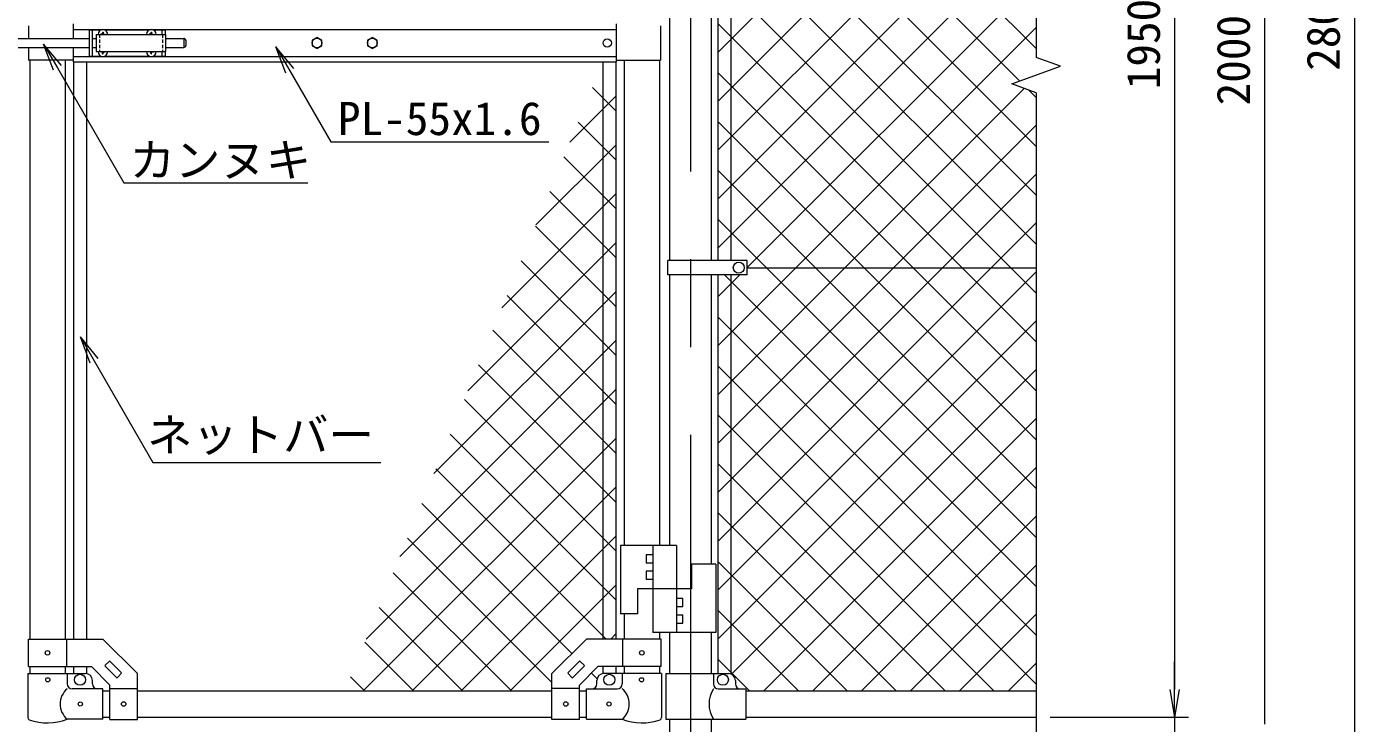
# Model space of a CAD drawing. Units: millimetres, scale not verified. Extents: x -4200 to 4200, y -2970 to 2970.
# Drawn here: x -2504 to -584, y -768 to 240 of the extents above; entities that cross this region are included whole.
import ezdxf
from ezdxf.enums import TextEntityAlignment as Align

# ---------------------------------------------------------------- set-up
doc = ezdxf.new("R2010")
doc.units = ezdxf.units.MM
doc.header["$LTSCALE"] = 20
doc.linetypes.add('USER1', pattern=[50.8, 31.75, -6.35, 6.35, -6.35])
doc.linetypes.add('USER2', pattern=[0.375, 0.25, -0.125])
for name, color, linetype, lineweight in [('0-2_D-BMK', 2, 'USER1', 13), ('0-3_D-STR1', 1, 'Continuous', 18), ('0-6_D-STR3', 3, 'Continuous', 13), ('0-7_0', 7, 'Continuous', 9), ('0-8_D-STR-DIM', 7, 'Continuous', 9), ('0-9_D-STR-TXT', 7, 'Continuous', 9), ('0-A_D-STR2', 7, 'Continuous', 9)]:
    doc.layers.add(name, color=color, linetype=linetype, lineweight=lineweight)
doc.styles.add('ＭＳ ゴシック', font='')
doc.styles.get('ＭＳ ゴシック').set_extended_font_data('MS Gothic')

# ---------------------------------------------------------------- blocks, each defined once
blk = doc.blocks.new('_Open')
at = {"layer": '0-7_0'}
blk.add_line((-20, 3.33), (0, 0), dxfattribs=at)
blk.add_lwpolyline([(-20, -3.33), (0, 0), (-20, 0)], dxfattribs=at)
blk = doc.blocks.new('MLeader2')
at = {"layer": '0-7_0'}
blk.add_line((-2129.32, 172.73), (-2143.55, 210.7), dxfattribs=at)
for points in [[(-2117.77, 179.4), (-2143.55, 210.7), (-2123.55, 176.06)], [(-2123.55, 176.06), (-2064.16, 73.2), (-1756.23, 73.2), (-1749.03, 73.2)]]:
    blk.add_lwpolyline(points, dxfattribs=at)
blk = doc.blocks.new('MLeader10')
at = {"layer": '0-7_0'}
blk.add_line((-2465.06, 176.9), (-2479.28, 214.88), dxfattribs=at)
for points in [[(-2453.51, 183.57), (-2479.28, 214.88), (-2459.28, 180.24)], [(-2459.28, 180.24), (-2363.25, 13.9), (-2104.46, 13.9), (-2097.26, 13.9)]]:
    blk.add_lwpolyline(points, dxfattribs=at)
blk = doc.blocks.new('MLeader11')
at = {"layer": '0-7_0'}
blk.add_line((-2411.99, -246.7), (-2426.22, -208.73), dxfattribs=at)
for points in [[(-2400.45, -240.04), (-2426.22, -208.73), (-2406.22, -243.37)], [(-2406.22, -243.37), (-2321.27, -390.5), (-1999.16, -390.5), (-1991.96, -390.5)]]:
    blk.add_lwpolyline(points, dxfattribs=at)

msp = doc.modelspace()

# ---------------------------------------------------------------- linework, layer by layer
at = {"layer": '0-2_D-BMK'}
msp.add_line((-1544.32, 1681.52), (-1544.32, -1188.63), dxfattribs=at)
at = {"layer": '0-3_D-STR1'}
for p, q in [((-1574.57, 530.87), (-1574.57, -98.13)), ((-1514.07, 530.87), (-1514.07, -98.13)), ((-1504.82, 530.87), (-1504.82, -98.13)), ((-1485.82, 530.87), (-1485.82, -98.13)), ((-2499.07, 191.37), (-2499.07, -645.63)), ((-2448.27, 191.37), (-2448.27, -645.63)), ((-2436.17, 188.87), (-2436.17, -645.63)), ((-2417.17, 188.87), (-2417.17, -645.63)), ((-1670.97, 188.87), (-1670.97, -645.63)), ((-1651.97, 188.87), (-1651.97, -645.63)), ((-1639.87, 191.37), (-1639.87, -510.23)), ((-1589.07, 191.37), (-1589.07, -510.23)), ((-1574.57, -119.13), (-1574.57, -510.23)), ((-1514.07, -119.13), (-1514.07, -537.23)), ((-1504.82, -119.13), (-1504.82, -695.63)), ((-1485.82, -119.13), (-1485.82, -696.27)), ((-1639.87, -609.23), (-1639.87, -645.63)), ((-1589.07, -636.23), (-1589.07, -645.63)), ((-1574.57, -636.23), (-1574.57, -695.63)), ((-1514.07, -636.23), (-1514.07, -695.63)), ((-2499.07, -685.63), (-2499.07, -695.63)), ((-2448.27, -685.63), (-2448.27, -695.63)), ((-2436.17, -685.63), (-2436.17, -695.63)), ((-2417.17, -685.63), (-2417.17, -695.75)), ((-1670.97, -685.63), (-1670.97, -695.75)), ((-1651.97, -685.63), (-1651.97, -695.63)), ((-1639.87, -685.63), (-1639.87, -695.63)), ((-1589.07, -685.63), (-1589.07, -695.63)), ((-2393.67, -720.63), (-2383.67, -720.63)), ((-2343.67, -720.63), (-1744.47, -720.63)), ((-1704.47, -720.63), (-1694.47, -720.63)), ((-1464.32, -720.63), (-1044.32, -720.63)), ((-2393.67, -758.63), (-2383.67, -758.63)), ((-2343.67, -758.63), (-1744.47, -758.63)), ((-1704.47, -758.63), (-1694.47, -758.63)), ((-1574.57, -761.63), (-1574.57, -1158.63)), ((-1514.07, -761.63), (-1514.07, -1158.63)), ((-1464.32, -758.63), (-1044.32, -758.63))]:
    msp.add_line(p, q, dxfattribs=at)
at = {"layer": '0-6_D-STR3'}
for p, q in [((-2501.17, 241.37), (-2501.17, 222.87)), ((-2436.57, 243.87), (-2436.57, 222.87)), ((-2436.57, 235.87), (-1651.57, 235.87)), ((-2413.67, 235.37), (-2413.67, 197.37)), ((-2413.67, 235.37), (-2396.27, 235.37)), ((-2409.17, 235.37), (-2409.17, 197.37)), ((-2394.07, 232.02), (-2394.09, 230.72)), ((-2394.07, 232.02), (-2393.28, 232.02)), ((-2393.28, 232.02), (-2393.25, 230.72)), ((-2391.07, 235.37), (-2326.27, 235.37)), ((-2324.07, 232.02), (-2324.09, 230.72)), ((-2324.07, 232.02), (-2323.28, 232.02)), ((-2323.28, 232.02), (-2323.25, 230.72)), ((-2321.07, 235.37), (-2303.67, 235.37)), ((-2308.17, 235.37), (-2308.17, 228.87)), ((-2303.67, 235.37), (-2303.67, 228.87)), ((-1651.57, 243.87), (-1651.57, 188.87)), ((-1587.47, 241.37), (-1587.47, 191.37)), ((-2542.02, 222.87), (-2413.67, 222.87)), ((-2409.17, 222.87), (-2403.17, 222.87)), ((-2403.17, 228.87), (-2403.17, 203.87)), ((-2403.17, 228.87), (-2303.17, 228.87)), ((-2395.53, 229.28), (-2396.82, 229.26)), ((-2396.82, 229.26), (-2396.82, 228.87)), ((-2325.53, 229.28), (-2326.82, 229.26)), ((-2326.82, 229.26), (-2326.82, 228.87)), ((-2321.82, 229.28), (-2320.52, 229.26)), ((-2320.52, 229.26), (-2320.52, 228.87)), ((-2303.17, 228.87), (-2303.17, 203.87)), ((-2303.17, 222.87), (-2276.67, 222.87)), ((-2276.67, 222.87), (-2276.67, 209.87)), ((-2273.67, 219.87), (-2273.67, 212.87)), ((-2542.02, 209.87), (-2413.67, 209.87)), ((-2501.17, 209.87), (-2501.17, 191.37)), ((-2436.57, 209.87), (-2436.57, 188.87)), ((-2436.57, 196.87), (-1651.57, 196.87)), ((-2413.67, 197.37), (-2396.27, 197.37)), ((-2409.17, 209.87), (-2403.17, 209.87)), ((-2403.17, 203.87), (-2303.17, 203.87)), ((-2396.82, 203.47), (-2396.82, 203.87)), ((-2395.53, 203.45), (-2396.82, 203.47)), ((-2394.07, 200.72), (-2394.09, 202.01)), ((-2394.07, 200.72), (-2393.28, 200.72)), ((-2393.28, 200.72), (-2393.25, 202.01)), ((-2391.82, 203.45), (-2390.52, 203.47)), ((-2391.07, 197.37), (-2326.27, 197.37)), ((-2390.52, 203.47), (-2390.52, 203.87)), ((-2326.82, 203.47), (-2326.82, 203.87)), ((-2325.53, 203.45), (-2326.82, 203.47)), ((-2324.07, 200.72), (-2324.09, 202.01)), ((-2324.07, 200.72), (-2323.28, 200.72)), ((-2323.28, 200.72), (-2323.25, 202.01)), ((-2321.82, 203.45), (-2320.52, 203.47)), ((-2321.07, 197.37), (-2303.67, 197.37)), ((-2320.52, 203.47), (-2320.52, 203.87)), ((-2308.17, 203.87), (-2308.17, 197.37)), ((-2303.67, 203.87), (-2303.67, 197.37)), ((-2303.17, 209.87), (-2276.67, 209.87)), ((-2436.57, 191.37), (-2501.17, 191.37)), ((-2436.57, 188.87), (-1651.57, 188.87)), ((-1651.57, 191.37), (-1587.47, 191.37)), ((-1577.12, -119.13), (-1577.12, -98.13)), ((-1462.33, -98.13), (-1577.12, -98.13)), ((-1462.33, -119.13), (-1462.33, -98.13)), ((-1462.33, -108.63), (-1044.32, -108.63)), ((-1462.33, -119.13), (-1577.12, -119.13)), ((-1564.57, -510.23), (-1645.57, -510.23)), ((-1645.57, -510.23), (-1645.57, -609.23)), ((-1598.57, -510.23), (-1598.57, -636.23)), ((-1564.57, -510.23), (-1564.57, -636.23)), ((-1608.07, -523.73), (-1608.07, -535.73)), ((-1598.57, -523.73), (-1608.07, -523.73)), ((-1598.57, -535.73), (-1608.07, -535.73)), ((-1507.57, -537.23), (-1542.57, -537.23)), ((-1542.57, -537.23), (-1542.57, -573.23)), ((-1507.57, -537.23), (-1507.57, -636.23)), ((-1608.07, -547.73), (-1608.07, -559.73)), ((-1598.57, -547.73), (-1608.07, -547.73)), ((-1542.57, -573.23), (-1620.57, -573.23)), ((-1620.57, -573.23), (-1620.57, -609.23)), ((-1598.57, -559.73), (-1608.07, -559.73)), ((-1564.57, -586.73), (-1555.07, -586.73)), ((-1555.07, -598.73), (-1555.07, -586.73)), ((-1620.57, -609.23), (-1645.57, -609.23)), ((-1564.57, -598.73), (-1555.07, -598.73)), ((-1564.57, -610.73), (-1555.07, -610.73)), ((-1555.07, -622.73), (-1555.07, -610.73)), ((-1564.57, -622.73), (-1555.07, -622.73)), ((-2501.37, -685.63), (-2501.37, -645.63)), ((-2445.97, -685.63), (-2445.97, -645.63)), ((-1642.17, -685.63), (-1642.17, -645.63)), ((-1507.57, -636.23), (-1598.57, -636.23)), ((-1586.77, -685.63), (-1586.77, -645.63)), ((-2501.37, -685.63), (-2410.24, -685.63)), ((-2410.24, -685.63), (-2383.67, -712.2)), ((-2390.34, -683.62), (-2384.68, -677.97)), ((-2390.34, -685.04), (-2374.08, -701.3)), ((-2383.27, -677.97), (-2367, -694.23)), ((-1704.88, -677.97), (-1721.14, -694.23)), ((-1697.8, -685.04), (-1714.07, -701.3)), ((-1677.9, -685.63), (-1704.47, -712.2)), ((-1697.8, -683.62), (-1703.46, -677.97)), ((-1586.77, -685.63), (-1677.9, -685.63)), ((-2502.22, -695.63), (-2445.12, -695.63)), ((-2502.22, -695.63), (-2502.22, -759.33)), ((-2445.12, -695.63), (-2445.12, -710.63)), ((-2445.12, -695.63), (-2418.67, -695.63)), ((-2408.67, -710.63), (-2408.67, -705.63)), ((-2372.66, -701.3), (-2367, -695.64)), ((-2343.67, -761.88), (-2343.67, -695.63)), ((-1744.47, -761.88), (-1744.47, -695.63)), ((-1715.48, -701.3), (-1721.14, -695.64)), ((-1679.47, -710.63), (-1679.47, -705.63)), ((-1643.02, -695.63), (-1669.47, -695.63)), ((-1585.92, -695.63), (-1643.02, -695.63)), ((-1643.02, -695.63), (-1643.02, -710.63)), ((-1585.92, -695.63), (-1585.92, -759.33)), ((-1580.02, -695.63), (-1489.32, -695.63)), ((-1580.02, -695.63), (-1580.02, -761.63)), ((-1510.92, -695.63), (-1510.92, -710.63)), ((-1479.32, -705.63), (-1479.32, -710.63)), ((-2393.67, -717.63), (-2438.12, -717.63)), ((-2393.67, -761.63), (-2393.67, -717.63)), ((-2383.67, -761.88), (-2383.67, -712.2)), ((-2383.67, -717.38), (-2343.67, -717.38)), ((-1704.47, -717.38), (-1744.47, -717.38)), ((-1704.47, -761.88), (-1704.47, -712.2)), ((-1694.47, -717.63), (-1650.02, -717.63)), ((-1694.47, -761.63), (-1694.47, -717.63)), ((-1503.92, -717.63), (-1464.32, -717.63)), ((-1464.32, -717.63), (-1464.32, -761.63)), ((-2393.67, -761.63), (-2445.12, -761.63)), ((-2383.67, -761.88), (-2343.67, -761.88)), ((-1704.47, -761.88), (-1744.47, -761.88)), ((-1694.47, -761.63), (-1643.02, -761.63)), ((-1580.02, -761.63), (-1464.32, -761.63))]:
    msp.add_line(p, q, dxfattribs=at)
at = {"layer": '0-6_D-STR3', "linetype": 'USER2'}
for p, q in [((-2398.67, 228.87), (-2398.67, 203.87)), ((-2307.67, 228.87), (-2307.67, 203.87))]:
    msp.add_line(p, q, dxfattribs=at)
at = {"layer": '0-6_D-STR3'}
for points in [[(-2391.82, 229.28), (-2390.52, 229.26), (-2390.52, 228.87)], [(-2501.37, -645.63), (-2393.67, -645.63), (-2343.67, -695.63)], [(-1586.77, -645.63), (-1694.47, -645.63), (-1744.47, -695.63)]]:
    msp.add_lwpolyline(points, dxfattribs=at)
for points in [[(-2084.07, 224.47), (-2091.09, 220.42), (-2091.09, 212.32), (-2084.07, 208.27), (-2077.06, 212.32), (-2077.06, 220.42)], [(-2004.07, 224.47), (-2011.09, 220.42), (-2011.09, 212.32), (-2004.07, 208.27), (-1997.06, 212.32), (-1997.06, 220.42)]]:
    msp.add_lwpolyline(points, close=True, dxfattribs=at)
for centre, radius in [((-2084.07, 216.37), 7.03), ((-2004.07, 216.37), 7.03), ((-1664.47, 216.37), 6), ((-1474.33, -108.63), 8), ((-2473.67, -665.63), 3.25), ((-1614.47, -665.63), 3.25), ((-2473.27, -704.63), 3), ((-2426.67, -704.63), 8), ((-1661.47, -704.63), 8), ((-1614.87, -704.63), 3), ((-1497.32, -704.63), 8), ((-2426.27, -739.63), 3), ((-2363.67, -739.63), 3.25), ((-1724.47, -739.63), 3.25), ((-1661.87, -739.63), 3)]:
    msp.add_circle(centre, radius, dxfattribs=at)
for centre, radius, start, end in [((-2393.67, 228.87), 7, 0, 180), ((-2395.58, 230.77), 1.49, 270, 0), ((-2391.77, 230.77), 1.49, 180, 270), ((-2323.67, 228.87), 7, 0, 180), ((-2325.58, 230.77), 1.49, 270, 0), ((-2321.77, 230.77), 1.49, 180, 270), ((-2276.67, 219.87), 3, 0, 90), ((-2276.67, 212.87), 3, 270, 0), ((-2393.67, 203.87), 7, 180, 0), ((-2395.58, 201.96), 1.49, 0, 90), ((-2391.77, 201.96), 1.49, 90, 180), ((-2323.67, 203.87), 7, 180, 0), ((-2325.58, 201.96), 1.49, 0, 90), ((-2321.77, 201.96), 1.49, 90, 180), ((-2389.63, -684.33), 1, 135, 225), ((-2383.98, -678.67), 1, 45, 135), ((-1704.17, -678.67), 1, 45, 135), ((-1698.51, -684.33), 1, 315, 45), ((-2418.67, -705.63), 10, 0, 90), ((-2373.37, -700.59), 1, 225, 315), ((-2367.71, -694.94), 1, 315, 45), ((-1720.43, -694.94), 1, 135, 225), ((-1714.78, -700.59), 1, 225, 315), ((-1669.47, -705.63), 10, 90, 180), ((-1489.32, -705.63), 10, 0, 90), ((-2426.93, -739.63), 28.55, 129.59418, 230.40582), ((-2438.12, -710.63), 7, 180, 270), ((-2401.67, -710.63), 7, 180, 270), ((-1686.47, -710.63), 7, 270, 0), ((-1650.02, -710.63), 7, 270, 0), ((-1661.22, -739.63), 28.55, 309.59418, 50.40582), ((-1476.71, -739.63), 40.68, 147.25964, 212.74036), ((-1503.92, -710.63), 7, 180, 270), ((-1472.32, -710.63), 7, 180, 270), ((-2498.92, -759.33), 3.3, 180, 250.77949), ((-2473.67, -686.9), 80, 250.77949, 290.9084), ((-1614.47, -686.9), 80, 249.0916, 289.22051), ((-1589.22, -759.33), 3.3, 289.22051, 0)]:
    msp.add_arc(centre, radius, start, end, dxfattribs=at)
at = {"layer": '0-8_D-STR-DIM'}
for p, q in [((-1044.32, 1681.52), (-1044.32, 195.59)), ((-584.32, 1601.37), (-584.32, -1118.63)), ((-844.32, 1151.37), (-844.32, -718.63)), ((-714.32, 1151.37), (-714.32, -768.63)), ((-1009.08, 182.77), (-1044.32, 195.59)), ((-1079.56, 157.12), (-1009.08, 182.77)), ((-1044.32, 144.29), (-1079.56, 157.12)), ((-1044.32, 144.29), (-1044.32, -915.94)), ((-844.32, -718.63), (-844.32, -678.63)), ((-1024.32, -758.63), (-824.32, -758.63)), ((-1004.32, -758.63), (-824.32, -758.63)), ((-844.32, -758.63), (-844.32, -808.63))]:
    msp.add_line(p, q, dxfattribs=at)
at = {"layer": '0-A_D-STR2'}
for p, q in [((-1044.32, 208.23), (-1504.82, 668.73)), ((-1504.82, 202.66), (-1044.32, 663.16)), ((-1068.09, 161.29), (-1504.82, 598.02)), ((-1504.82, 131.95), (-1044.32, 592.45)), ((-1044.32, 66.81), (-1504.82, 527.31)), ((-1504.82, 61.24), (-1044.32, 521.74)), ((-1504.82, -9.47), (-1044.32, 451.03)), ((-1044.32, -3.9), (-1504.29, 456.07)), ((-1044.32, -74.61), (-1504.82, 385.89)), ((-1504.82, -80.18), (-1044.32, 380.32)), ((-1044.32, -145.33), (-1500.5, 310.85)), ((-1462.33, -108.4), (-1044.32, 309.61)), ((-1044.32, -216.04), (-1504.82, 244.46)), ((-1504.82, -221.6), (-1044.32, 238.9)), ((-1044.32, -286.75), (-1504.82, 173.75)), ((-1651.97, 139.49), (-1718.48, 72.98)), ((-1686, 152.22), (-1651.97, 118.19)), ((-1504.82, -292.31), (-1061.84, 150.67)), ((-1044.32, 137.52), (-1054.97, 148.16)), ((-1706.56, 102.07), (-1651.97, 47.48)), ((-1044.32, -357.46), (-1504.82, 103.04)), ((-1504.82, -363.02), (-1044.32, 97.48)), ((-1651.97, 68.78), (-1767.61, -46.86)), ((-1727.12, 51.92), (-1651.97, -23.23)), ((-1044.32, -428.17), (-1504.82, 32.33)), ((-1504.82, -433.73), (-1044.32, 26.77)), ((-1747.67, 1.77), (-1651.97, -93.94)), ((-1651.97, -1.93), (-1816.74, -166.7)), ((-1044.32, -498.88), (-1504.82, -38.38)), ((-1768.23, -48.39), (-1651.97, -164.65)), ((-1504.82, -504.45), (-1044.32, -43.95)), ((-1651.97, -72.64), (-1865.86, -286.53)), ((-1788.79, -98.54), (-1651.97, -235.36)), ((-1504.82, -575.16), (-1044.32, -114.66)), ((-1504.82, -150.89), (-1473.06, -119.13)), ((-1044.32, -569.59), (-1494.78, -119.13)), ((-1652.75, -144.13), (-1914.99, -406.37)), ((-1809.35, -148.69), (-1651.97, -306.07)), ((-1044.32, -640.3), (-1504.82, -179.8)), ((-1504.82, -645.87), (-1044.32, -185.37)), ((-1829.91, -198.84), (-1651.97, -376.78)), ((-1651.97, -214.06), (-1964.12, -526.21)), ((-1850.47, -248.99), (-1651.97, -447.49)), ((-1044.32, -711.01), (-1504.82, -250.51)), ((-1484.91, -696.66), (-1044.32, -256.08)), ((-1651.97, -284.77), (-2013.25, -646.05)), ((-1871.03, -299.14), (-1651.97, -518.2)), ((-1105.41, -720.63), (-1504.82, -321.22)), ((-1438.17, -720.63), (-1044.32, -326.79)), ((-1651.97, -355.49), (-2017.12, -720.63)), ((-1891.59, -349.29), (-1651.97, -588.91)), ((-1912.15, -399.44), (-1665.96, -645.63)), ((-1176.12, -720.63), (-1504.82, -391.93)), ((-1367.46, -720.63), (-1044.32, -397.5)), ((-1651.97, -426.2), (-1946.41, -720.63)), ((-1932.71, -449.6), (-1715.57, -666.73)), ((-1246.83, -720.63), (-1504.82, -462.64)), ((-1296.75, -720.63), (-1044.32, -468.21)), ((-1651.97, -496.91), (-1875.7, -720.63)), ((-1953.27, -499.75), (-1744.47, -708.54)), ((-1317.54, -720.63), (-1504.82, -533.35)), ((-1973.83, -549.9), (-1803.09, -720.63)), ((-1226.03, -720.63), (-1044.32, -538.92)), ((-1651.97, -567.62), (-1804.99, -720.63)), ((-1994.39, -600.05), (-1873.8, -720.63)), ((-1388.25, -720.63), (-1504.82, -604.06)), ((-1155.32, -720.63), (-1044.32, -609.63)), ((-2014.95, -650.2), (-1944.52, -720.63)), ((-1651.97, -638.33), (-1659.28, -645.63)), ((-1458.96, -720.63), (-1504.82, -674.77)), ((-1084.61, -720.63), (-1044.32, -680.34)), ((-2035.51, -700.35), (-2015.23, -720.63)), ((-1687.29, -695.02), (-1679.16, -703.15))]:
    msp.add_line(p, q, dxfattribs=at)

# ---------------------------------------------------------------- block references
at = {"layer": '0-7_0'}
for name in ['MLeader10', 'MLeader2', 'MLeader11']:
    msp.add_blockref(name, (0, 0), dxfattribs=at)
at = {"layer": '0-8_D-STR-DIM', "xscale": 2, "yscale": 2, "rotation": 270}
msp.add_blockref('_Open', (-844.32, -758.63), dxfattribs=at)
msp.add_blockref('_Open', (-844.32, -758.63), dxfattribs=at)

# ---------------------------------------------------------------- texts
at = {"layer": '0-8_D-STR-DIM', "style": 'ＭＳ ゴシック'}
for s, p in [('2800', (-591.07, 176.12)), ('1950', (-851.07, 149.47)), ('2000', (-721.07, 126.12))]:
    msp.add_text(s, height=48.09, rotation=90, dxfattribs=at).set_placement(p, align=Align.BOTTOM_LEFT)
at = {"layer": '0-9_D-STR-TXT', "style": 'ＭＳ ゴシック'}
for s, p in [('PL-55x1.6', (-2053.91, 68.73)), ('カンヌキ', (-2354.94, 8.64)), ('ネットバー', (-2329.8, -388.89))]:
    msp.add_text(s, height=48.09, dxfattribs=at).set_placement(p, align=Align.BOTTOM_LEFT)

doc.saveas('drawing.dxf')
